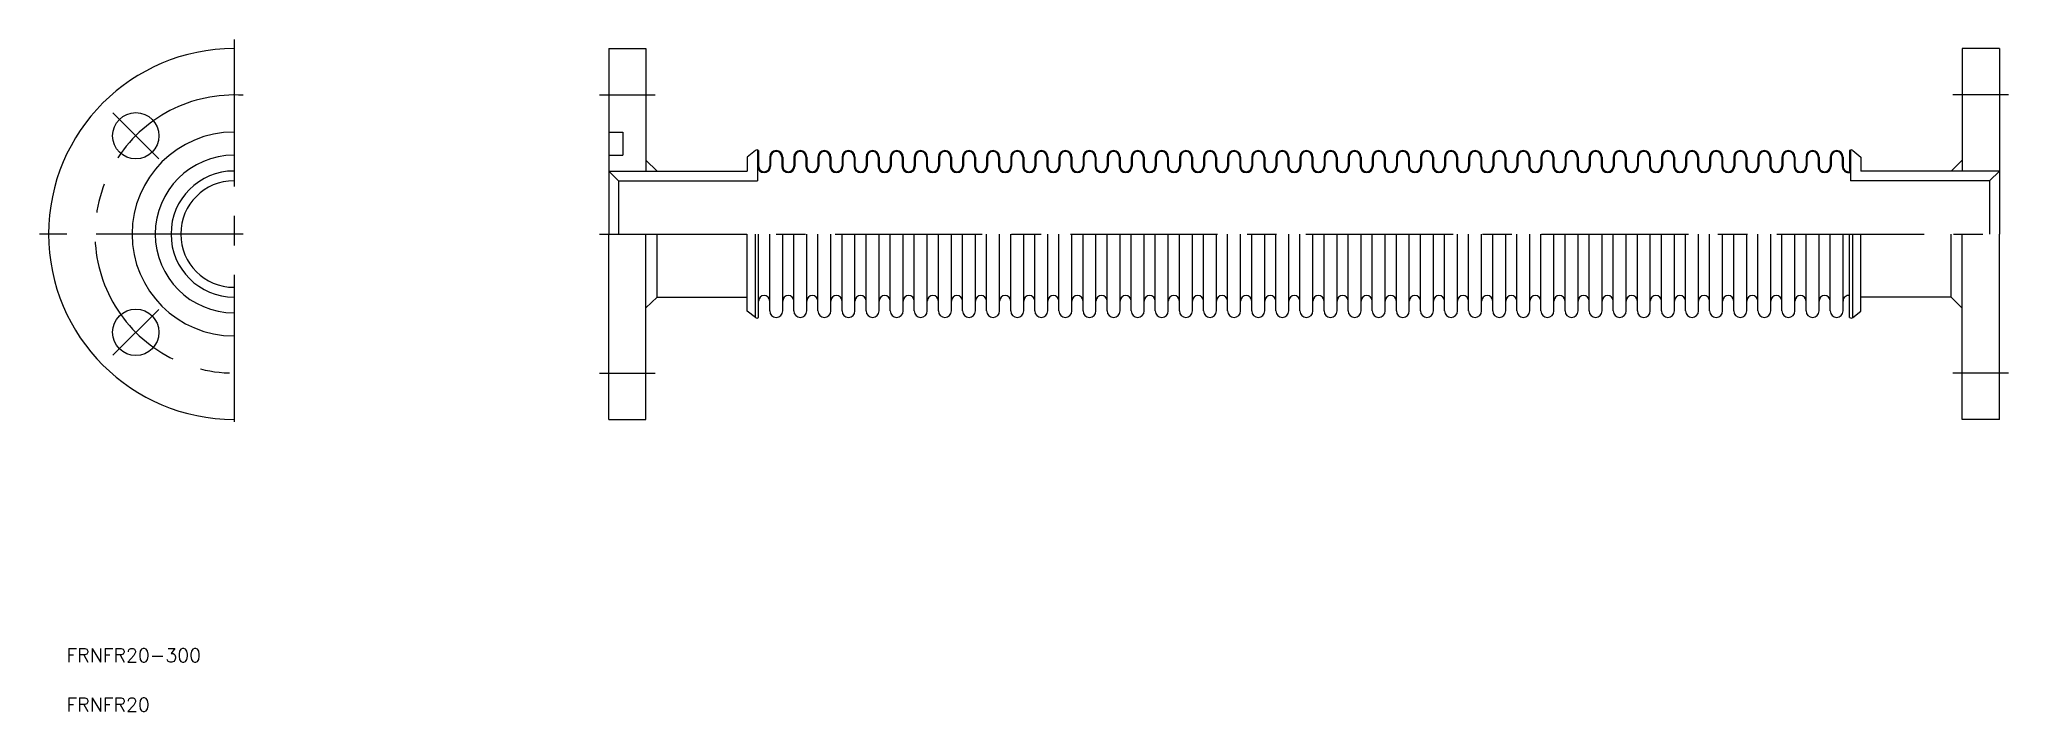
# Model space of a CAD drawing. Extents: x -42 to 383, y -103 to 42.
import ezdxf

# ---------------------------------------------------------------- set-up
doc = ezdxf.new("R2010")
doc.units = 0
doc.linetypes.add('CENTER', pattern=[50.8, 31.75, -6.35, 6.35, -6.35])
doc.layers.get('0').update_dxf_attribs({"linetype": 'CONTINUOUS'})
doc.layers.add('CENTER', color=1, linetype='CENTER')
doc.styles.get("Standard").update_dxf_attribs({"font": 'txt.shx', "height": 3, "bigfont": 'bigfont.shx'})

msp = doc.modelspace()

# ---------------------------------------------------------------- linework, layer by layer
at = {"color": 7, "linetype": 'CONTINUOUS'}
for p, q in [((80.87, 40), (80.87, 0)), ((80.87, 40), (88.87, 40)), ((88.87, 40), (88.87, 13.6)), ((372.87, 40), (372.87, 13.6)), ((380.87, 40), (372.87, 40)), ((380.87, 40), (380.87, 0)), ((380.87, 40), (380.87, 0)), ((80.87, 22), (83.87, 22)), ((83.87, 22), (83.87, 17)), ((80.87, 17), (83.87, 17)), ((112.49, 18), (110.73, 16.61)), ((112.97, 18.13), (112.97, 11.5)), ((113.17, 18), (113.17, 14.65)), ((348.57, 18), (348.57, 13.47)), ((348.77, 18.13), (348.77, 11.5)), ((348.77, 18), (348.77, 13.85)), ((349.26, 18), (351.01, 16.61)), ((349.26, 18), (351.01, 16.61)), ((80.87, 13.6), (110.73, 13.6)), ((80.87, 13.6), (82.97, 11.5)), ((88.87, 15.96), (91.26, 13.6)), ((110.73, 16.61), (110.73, 13.6)), ((115.57, 16.6), (115.57, 14.65)), ((115.77, 16.6), (115.77, 14.65)), ((118.17, 16.6), (118.17, 14.65)), ((118.37, 16.6), (118.37, 14.65)), ((120.77, 16.6), (120.77, 14.65)), ((120.97, 16.6), (120.97, 14.65)), ((123.37, 16.6), (123.37, 14.65)), ((123.57, 16.6), (123.57, 14.65)), ((125.97, 16.6), (125.97, 14.65)), ((126.17, 16.6), (126.17, 14.65)), ((128.57, 16.6), (128.57, 14.65)), ((128.77, 16.6), (128.77, 14.65)), ((131.17, 16.6), (131.17, 14.65)), ((131.37, 16.6), (131.37, 14.65)), ((133.77, 16.6), (133.77, 14.65)), ((133.97, 16.6), (133.97, 14.65)), ((136.37, 16.6), (136.37, 14.65)), ((136.57, 16.6), (136.57, 14.65)), ((138.97, 16.6), (138.97, 14.65)), ((139.17, 16.6), (139.17, 14.65)), ((141.57, 16.6), (141.57, 14.65)), ((141.77, 16.6), (141.77, 14.65)), ((144.17, 16.6), (144.17, 14.65)), ((144.37, 16.6), (144.37, 14.65)), ((146.77, 16.6), (146.77, 14.65)), ((146.97, 16.6), (146.97, 14.65)), ((149.37, 16.6), (149.37, 14.65)), ((149.57, 16.6), (149.57, 14.65)), ((151.97, 16.6), (151.97, 14.65)), ((152.17, 16.6), (152.17, 14.65)), ((154.57, 16.6), (154.57, 14.65)), ((154.77, 16.6), (154.77, 14.65)), ((157.17, 16.6), (157.17, 14.65)), ((157.37, 16.6), (157.37, 14.65)), ((159.77, 16.6), (159.77, 14.65)), ((159.97, 16.6), (159.97, 14.65)), ((162.37, 16.6), (162.37, 14.65)), ((162.57, 16.6), (162.57, 14.65)), ((164.97, 16.6), (164.97, 14.65)), ((165.17, 16.6), (165.17, 14.65)), ((167.57, 16.6), (167.57, 14.65)), ((167.77, 16.6), (167.77, 14.65)), ((170.17, 16.6), (170.17, 14.65)), ((170.37, 16.6), (170.37, 14.65)), ((172.77, 16.6), (172.77, 14.65)), ((172.97, 16.6), (172.97, 14.65)), ((175.37, 16.6), (175.37, 14.65)), ((175.57, 16.6), (175.57, 14.65)), ((177.97, 16.6), (177.97, 14.65)), ((178.17, 16.6), (178.17, 14.65)), ((180.57, 16.6), (180.57, 14.65)), ((180.77, 16.6), (180.77, 14.65)), ((183.17, 16.6), (183.17, 14.65)), ((183.37, 16.6), (183.37, 14.65)), ((185.77, 16.6), (185.77, 14.65)), ((185.97, 16.6), (185.97, 14.65)), ((188.37, 16.6), (188.37, 14.65)), ((188.57, 16.6), (188.57, 14.65)), ((190.97, 16.6), (190.97, 14.65)), ((191.17, 16.6), (191.17, 14.65)), ((193.57, 16.6), (193.57, 14.65)), ((193.77, 16.6), (193.77, 14.65)), ((196.17, 16.6), (196.17, 14.65)), ((196.37, 16.6), (196.37, 14.65)), ((198.77, 16.6), (198.77, 14.65)), ((198.97, 16.6), (198.97, 14.65)), ((201.37, 16.6), (201.37, 14.65)), ((201.57, 16.6), (201.57, 14.65)), ((203.97, 16.6), (203.97, 14.65)), ((204.17, 16.6), (204.17, 14.65)), ((206.57, 16.6), (206.57, 14.65)), ((206.77, 16.6), (206.77, 14.65)), ((209.17, 16.6), (209.17, 14.65)), ((209.37, 16.6), (209.37, 14.65)), ((211.77, 16.6), (211.77, 14.65)), ((211.97, 16.6), (211.97, 14.65)), ((214.37, 16.6), (214.37, 14.65)), ((214.57, 16.6), (214.57, 14.65)), ((216.97, 16.6), (216.97, 14.65)), ((217.17, 16.6), (217.17, 14.65)), ((219.57, 16.6), (219.57, 14.65)), ((219.77, 16.6), (219.77, 14.65)), ((222.17, 16.6), (222.17, 14.65)), ((222.37, 16.6), (222.37, 14.65)), ((224.77, 16.6), (224.77, 14.65)), ((224.97, 16.6), (224.97, 14.65)), ((227.37, 16.6), (227.37, 14.65)), ((227.57, 16.6), (227.57, 14.65)), ((229.97, 16.6), (229.97, 14.65)), ((230.17, 16.6), (230.17, 14.65)), ((232.57, 16.6), (232.57, 14.65)), ((232.77, 16.6), (232.77, 14.65)), ((235.17, 16.6), (235.17, 14.65)), ((235.37, 16.6), (235.37, 14.65)), ((237.77, 16.6), (237.77, 14.65)), ((237.97, 16.6), (237.97, 14.65)), ((240.37, 16.6), (240.37, 14.65)), ((240.57, 16.6), (240.57, 14.65)), ((242.97, 16.6), (242.97, 14.65)), ((243.17, 16.6), (243.17, 14.65)), ((245.57, 16.6), (245.57, 14.65)), ((245.77, 16.6), (245.77, 14.65)), ((248.17, 16.6), (248.17, 14.65)), ((248.37, 16.6), (248.37, 14.65)), ((250.77, 16.6), (250.77, 14.65)), ((250.97, 16.6), (250.97, 14.65)), ((253.37, 16.6), (253.37, 14.65)), ((253.57, 16.6), (253.57, 14.65)), ((255.97, 16.6), (255.97, 14.65)), ((256.17, 16.6), (256.17, 14.65)), ((258.57, 16.6), (258.57, 14.65)), ((258.77, 16.6), (258.77, 14.65)), ((261.17, 16.6), (261.17, 14.65)), ((261.37, 16.6), (261.37, 14.65)), ((263.77, 16.6), (263.77, 14.65)), ((263.97, 16.6), (263.97, 14.65)), ((266.37, 16.6), (266.37, 14.65)), ((266.57, 16.6), (266.57, 14.65)), ((268.97, 16.6), (268.97, 14.65)), ((269.17, 16.6), (269.17, 14.65)), ((271.57, 16.6), (271.57, 14.65)), ((271.77, 16.6), (271.77, 14.65)), ((274.17, 16.6), (274.17, 14.65)), ((274.37, 16.6), (274.37, 14.65)), ((276.77, 16.6), (276.77, 14.65)), ((276.97, 16.6), (276.97, 14.65)), ((279.37, 16.6), (279.37, 14.65)), ((279.57, 16.6), (279.57, 14.65)), ((281.97, 16.6), (281.97, 14.65)), ((282.17, 16.6), (282.17, 14.65)), ((284.57, 16.6), (284.57, 14.65)), ((284.77, 16.6), (284.77, 14.65)), ((287.17, 16.6), (287.17, 14.65)), ((287.37, 16.6), (287.37, 14.65)), ((289.77, 16.6), (289.77, 14.65)), ((289.97, 16.6), (289.97, 14.65)), ((292.37, 16.6), (292.37, 14.65)), ((292.57, 16.6), (292.57, 14.65)), ((294.97, 16.6), (294.97, 14.65)), ((295.17, 16.6), (295.17, 14.65)), ((297.57, 16.6), (297.57, 14.65)), ((297.77, 16.6), (297.77, 14.65)), ((300.17, 16.6), (300.17, 14.65)), ((300.37, 16.6), (300.37, 14.65)), ((302.77, 16.6), (302.77, 14.65)), ((302.97, 16.6), (302.97, 14.65)), ((305.37, 16.6), (305.37, 14.65)), ((305.57, 16.6), (305.57, 14.65)), ((307.97, 16.6), (307.97, 14.65)), ((308.17, 16.6), (308.17, 14.65)), ((310.57, 16.6), (310.57, 14.65)), ((310.77, 16.6), (310.77, 14.65)), ((313.17, 16.6), (313.17, 14.65)), ((313.37, 16.6), (313.37, 14.65)), ((315.77, 16.6), (315.77, 14.65)), ((315.97, 16.6), (315.97, 14.65)), ((318.37, 16.6), (318.37, 14.65)), ((318.57, 16.6), (318.57, 14.65)), ((320.97, 16.6), (320.97, 14.65)), ((321.17, 16.6), (321.17, 14.65)), ((323.57, 16.6), (323.57, 14.65)), ((323.77, 16.6), (323.77, 14.65)), ((326.17, 16.6), (326.17, 14.65)), ((326.37, 16.6), (326.37, 14.65)), ((328.77, 16.6), (328.77, 14.65)), ((328.97, 16.6), (328.97, 14.65)), ((331.37, 16.6), (331.37, 14.65)), ((331.57, 16.6), (331.57, 14.65)), ((333.97, 16.6), (333.97, 14.65)), ((334.17, 16.6), (334.17, 14.65)), ((336.57, 16.6), (336.57, 14.65)), ((336.77, 16.6), (336.77, 14.65)), ((339.17, 16.6), (339.17, 14.65)), ((339.37, 16.6), (339.37, 14.65)), ((341.77, 16.6), (341.77, 14.65)), ((341.97, 16.6), (341.97, 14.65)), ((344.37, 16.6), (344.37, 14.65)), ((344.57, 16.6), (344.57, 14.65)), ((346.97, 16.6), (346.97, 14.65)), ((347.17, 16.6), (347.17, 14.65)), ((351.01, 16.61), (351.01, 15.84)), ((351.01, 16.61), (351.01, 13.6)), ((380.87, 13.6), (351.01, 13.6)), ((372.84, 15.96), (370.46, 13.6)), ((380.87, 13.6), (378.77, 11.5)), ((82.97, 11.5), (112.97, 11.5)), ((82.97, 11.5), (82.97, 0)), ((378.77, 11.5), (348.77, 11.5)), ((378.77, 11.5), (378.77, 0)), ((80.87, -40), (80.87, 0)), ((88.87, -40), (88.87, 0)), ((91.26, -13.6), (91.26, 0)), ((110.73, -16.61), (110.73, 0)), ((112.49, -18), (112.49, 0)), ((113.17, -18), (113.17, 0)), ((115.57, -16.6), (115.57, 0)), ((118.37, -16.6), (118.37, 0)), ((120.77, -16.6), (120.77, 0)), ((123.57, -16.6), (123.57, 0)), ((125.97, -16.6), (125.97, 0)), ((128.77, -16.6), (128.77, 0)), ((131.17, -16.6), (131.17, 0)), ((133.97, -16.6), (133.97, 0)), ((136.37, -16.6), (136.37, 0)), ((139.17, -16.6), (139.17, 0)), ((141.57, -16.6), (141.57, 0)), ((144.37, -16.6), (144.37, 0)), ((146.77, -16.6), (146.77, 0)), ((149.57, -16.6), (149.57, 0)), ((151.97, -16.6), (151.97, 0)), ((154.77, -16.6), (154.77, 0)), ((157.17, -16.6), (157.17, 0)), ((159.97, -16.6), (159.97, 0)), ((162.37, -16.6), (162.37, 0)), ((165.17, -16.6), (165.17, 0)), ((167.57, -16.6), (167.57, 0)), ((170.37, -16.6), (170.37, 0)), ((172.77, -16.6), (172.77, 0)), ((175.57, -16.6), (175.57, 0)), ((177.97, -16.6), (177.97, 0)), ((180.77, -16.6), (180.77, 0)), ((183.17, -16.6), (183.17, 0)), ((185.97, -16.6), (185.97, 0)), ((188.37, -16.6), (188.37, 0)), ((191.17, -16.6), (191.17, 0)), ((193.57, -16.6), (193.57, 0)), ((196.37, -16.6), (196.37, 0)), ((198.77, -16.6), (198.77, 0)), ((201.57, -16.6), (201.57, 0)), ((203.97, -16.6), (203.97, 0)), ((206.77, -16.6), (206.77, 0)), ((209.17, -16.6), (209.17, 0)), ((211.97, -16.6), (211.97, 0)), ((214.37, -16.6), (214.37, 0)), ((217.17, -16.6), (217.17, 0)), ((219.57, -16.6), (219.57, 0)), ((222.37, -16.6), (222.37, 0)), ((224.77, -16.6), (224.77, 0)), ((227.57, -16.6), (227.57, 0)), ((229.97, -16.6), (229.97, 0)), ((232.77, -16.6), (232.77, 0)), ((235.17, -16.6), (235.17, 0)), ((237.97, -16.6), (237.97, 0)), ((240.37, -16.6), (240.37, 0)), ((243.17, -16.6), (243.17, 0)), ((245.57, -16.6), (245.57, 0)), ((248.37, -16.6), (248.37, 0)), ((250.77, -16.6), (250.77, 0)), ((253.57, -16.6), (253.57, 0)), ((255.97, -16.6), (255.97, 0)), ((258.77, -16.6), (258.77, 0)), ((261.17, -16.6), (261.17, 0)), ((263.97, -16.6), (263.97, 0)), ((266.37, -16.6), (266.37, 0)), ((269.17, -16.6), (269.17, 0)), ((271.57, -16.6), (271.57, 0)), ((274.37, -16.6), (274.37, 0)), ((276.77, -16.6), (276.77, 0)), ((279.57, -16.6), (279.57, 0)), ((281.97, -16.6), (281.97, 0)), ((284.77, -16.6), (284.77, 0)), ((287.17, -16.6), (287.17, 0)), ((289.97, -16.6), (289.97, 0)), ((292.37, -16.6), (292.37, 0)), ((295.17, -16.6), (295.17, 0)), ((297.57, -16.6), (297.57, 0)), ((300.37, -16.6), (300.37, 0)), ((302.77, -16.6), (302.77, 0)), ((305.57, -16.6), (305.57, 0)), ((307.97, -16.6), (307.97, 0)), ((310.77, -16.6), (310.77, 0)), ((313.17, -16.6), (313.17, 0)), ((315.97, -16.6), (315.97, 0)), ((318.37, -16.6), (318.37, 0)), ((321.17, -16.6), (321.17, 0)), ((323.57, -16.6), (323.57, 0)), ((326.37, -16.6), (326.37, 0)), ((328.77, -16.6), (328.77, 0)), ((331.57, -16.6), (331.57, 0)), ((333.97, -16.6), (333.97, 0)), ((336.77, -16.6), (336.77, 0)), ((339.17, -16.6), (339.17, 0)), ((341.97, -16.6), (341.97, 0)), ((344.37, -16.6), (344.37, 0)), ((347.17, -16.6), (347.17, 0)), ((348.57, -18), (348.57, 0)), ((349.26, -18), (349.26, 0)), ((351.01, -16.61), (351.01, 0)), ((370.46, -13.6), (370.46, 0)), ((372.87, -40), (372.87, 0)), ((380.87, -40), (380.87, 0)), ((88.87, -15.96), (91.26, -13.6)), ((91.26, -13.6), (110.73, -13.6)), ((112.49, -18), (110.73, -16.61)), ((349.26, -18), (351.01, -16.61)), ((370.46, -13.6), (351.01, -13.6)), ((372.87, -15.99), (370.46, -13.6)), ((80.87, -40), (88.87, -40)), ((380.87, -40), (372.87, -40))]:
    msp.add_line(p, q, dxfattribs=at)
for centre in [(-21.21, 21.21), (-21.21, -21.21)]:
    msp.add_circle(centre, 5, dxfattribs=at)
for centre, radius, start, end in [((0, 0), 40, 90, 270), ((0, 0), 22, 90, 270), ((0, 0), 17, 90, 270), ((112.83, 17.69), 0.464, 42.3166, 137.6834), ((116.97, 16.6), 1.4, 0, 180), ((116.97, 16.6), 1.2, 360, 180), ((122.17, 16.6), 1.4, 0, 180), ((122.17, 16.6), 1.2, 360, 180), ((127.37, 16.6), 1.4, 0, 180), ((127.37, 16.6), 1.2, 360, 180), ((132.57, 16.6), 1.4, 0, 180), ((132.57, 16.6), 1.2, 360, 180), ((137.77, 16.6), 1.4, 0, 180), ((137.77, 16.6), 1.2, 360, 180), ((142.97, 16.6), 1.4, 0, 180), ((142.97, 16.6), 1.2, 360, 180), ((148.17, 16.6), 1.4, 0, 180), ((148.17, 16.6), 1.2, 360, 180), ((153.37, 16.6), 1.4, 0, 180), ((153.37, 16.6), 1.2, 360, 180), ((158.57, 16.6), 1.4, 0, 180), ((158.57, 16.6), 1.2, 360, 180), ((163.77, 16.6), 1.4, 0, 180), ((163.77, 16.6), 1.2, 360, 180), ((168.97, 16.6), 1.4, 0, 180), ((168.97, 16.6), 1.2, 360, 180), ((174.17, 16.6), 1.4, 0, 180), ((174.17, 16.6), 1.2, 360, 180), ((179.37, 16.6), 1.4, 0, 180), ((179.37, 16.6), 1.2, 360, 180), ((184.57, 16.6), 1.4, 0, 180), ((184.57, 16.6), 1.2, 360, 180), ((189.77, 16.6), 1.4, 0, 180), ((189.77, 16.6), 1.2, 360, 180), ((194.97, 16.6), 1.4, 0, 180), ((194.97, 16.6), 1.2, 360, 180), ((200.17, 16.6), 1.4, 0, 180), ((200.17, 16.6), 1.2, 360, 180), ((205.37, 16.6), 1.4, 0, 180), ((205.37, 16.6), 1.2, 360, 180), ((210.57, 16.6), 1.4, 0, 180), ((210.57, 16.6), 1.2, 360, 180), ((215.77, 16.6), 1.4, 0, 180), ((215.77, 16.6), 1.2, 360, 180), ((220.97, 16.6), 1.4, 0, 180), ((220.97, 16.6), 1.2, 360, 180), ((226.17, 16.6), 1.4, 0, 180), ((226.17, 16.6), 1.2, 360, 180), ((231.37, 16.6), 1.4, 0, 180), ((231.37, 16.6), 1.2, 360, 180), ((236.57, 16.6), 1.4, 0, 180), ((236.57, 16.6), 1.2, 360, 180), ((241.77, 16.6), 1.4, 0, 180), ((241.77, 16.6), 1.2, 360, 180), ((246.97, 16.6), 1.4, 0, 180), ((246.97, 16.6), 1.2, 360, 180), ((252.17, 16.6), 1.4, 0, 180), ((252.17, 16.6), 1.2, 360, 180), ((257.37, 16.6), 1.4, 0, 180), ((257.37, 16.6), 1.2, 360, 180), ((262.57, 16.6), 1.4, 0, 180), ((262.57, 16.6), 1.2, 360, 180), ((267.77, 16.6), 1.4, 0, 180), ((267.77, 16.6), 1.2, 360, 180), ((272.97, 16.6), 1.4, 0, 180), ((272.97, 16.6), 1.2, 360, 180), ((278.17, 16.6), 1.4, 0, 180), ((278.17, 16.6), 1.2, 360, 180), ((283.37, 16.6), 1.4, 0, 180), ((283.37, 16.6), 1.2, 360, 180), ((288.57, 16.6), 1.4, 0, 180), ((288.57, 16.6), 1.2, 360, 180), ((293.77, 16.6), 1.4, 0, 180), ((293.77, 16.6), 1.2, 360, 180), ((298.97, 16.6), 1.4, 0, 180), ((298.97, 16.6), 1.2, 360, 180), ((304.17, 16.6), 1.4, 0, 180), ((304.17, 16.6), 1.2, 360, 180), ((309.37, 16.6), 1.4, 0, 180), ((309.37, 16.6), 1.2, 360, 180), ((314.57, 16.6), 1.4, 0, 180), ((314.57, 16.6), 1.2, 360, 180), ((319.77, 16.6), 1.4, 0, 180), ((319.77, 16.6), 1.2, 360, 180), ((324.97, 16.6), 1.4, 0, 180), ((324.97, 16.6), 1.2, 360, 180), ((330.17, 16.6), 1.4, 0, 180), ((330.17, 16.6), 1.2, 360, 180), ((335.37, 16.6), 1.4, 0, 180), ((335.37, 16.6), 1.2, 360, 180), ((340.57, 16.6), 1.4, 0, 180), ((340.57, 16.6), 1.2, 360, 180), ((345.77, 16.6), 1.4, 0, 180), ((345.77, 16.6), 1.2, 360, 180), ((348.92, 17.69), 0.464, 42.3166, 137.6834), ((0, 0), 13.6, 90, 270), ((114.37, 14.65), 1.4, 180, 0), ((114.37, 14.65), 1.2, 180, 0), ((119.57, 14.65), 1.4, 180, 0), ((119.57, 14.65), 1.2, 180, 0), ((124.77, 14.65), 1.4, 180, 0), ((124.77, 14.65), 1.2, 180, 0), ((129.97, 14.65), 1.4, 180, 0), ((129.97, 14.65), 1.2, 180, 0), ((135.17, 14.65), 1.4, 180, 0), ((135.17, 14.65), 1.2, 180, 0), ((140.37, 14.65), 1.4, 180, 0), ((140.37, 14.65), 1.2, 180, 0), ((145.57, 14.65), 1.4, 180, 0), ((145.57, 14.65), 1.2, 180, 0), ((150.77, 14.65), 1.4, 180, 0), ((150.77, 14.65), 1.2, 180, 0), ((155.97, 14.65), 1.4, 180, 0), ((155.97, 14.65), 1.2, 180, 0), ((161.17, 14.65), 1.4, 180, 0), ((161.17, 14.65), 1.2, 180, 0), ((166.37, 14.65), 1.4, 180, 0), ((166.37, 14.65), 1.2, 180, 0), ((171.57, 14.65), 1.4, 180, 0), ((171.57, 14.65), 1.2, 180, 0), ((176.77, 14.65), 1.4, 180, 0), ((176.77, 14.65), 1.2, 180, 0), ((181.97, 14.65), 1.4, 180, 0), ((181.97, 14.65), 1.2, 180, 0), ((187.17, 14.65), 1.4, 180, 0), ((187.17, 14.65), 1.2, 180, 0), ((192.37, 14.65), 1.4, 180, 0), ((192.37, 14.65), 1.2, 180, 0), ((197.57, 14.65), 1.4, 180, 0), ((197.57, 14.65), 1.2, 180, 0), ((202.77, 14.65), 1.4, 180, 0), ((202.77, 14.65), 1.2, 180, 0), ((207.97, 14.65), 1.4, 180, 0), ((207.97, 14.65), 1.2, 180, 0), ((213.17, 14.65), 1.4, 180, 0), ((213.17, 14.65), 1.2, 180, 0), ((218.37, 14.65), 1.4, 180, 0), ((218.37, 14.65), 1.2, 180, 0), ((223.57, 14.65), 1.4, 180, 0), ((223.57, 14.65), 1.2, 180, 0), ((228.77, 14.65), 1.4, 180, 0), ((228.77, 14.65), 1.2, 180, 0), ((233.97, 14.65), 1.4, 180, 0), ((233.97, 14.65), 1.2, 180, 0), ((239.17, 14.65), 1.4, 180, 0), ((239.17, 14.65), 1.2, 180, 0), ((244.37, 14.65), 1.4, 180, 0), ((244.37, 14.65), 1.2, 180, 0), ((249.57, 14.65), 1.4, 180, 0), ((249.57, 14.65), 1.2, 180, 0), ((254.77, 14.65), 1.4, 180, 0), ((254.77, 14.65), 1.2, 180, 0), ((259.97, 14.65), 1.4, 180, 0), ((259.97, 14.65), 1.2, 180, 0), ((265.17, 14.65), 1.4, 180, 0), ((265.17, 14.65), 1.2, 180, 0), ((270.37, 14.65), 1.4, 180, 0), ((270.37, 14.65), 1.2, 180, 0), ((275.57, 14.65), 1.4, 180, 0), ((275.57, 14.65), 1.2, 180, 0), ((280.77, 14.65), 1.4, 180, 0), ((280.77, 14.65), 1.2, 180, 0), ((285.97, 14.65), 1.4, 180, 0), ((285.97, 14.65), 1.2, 180, 0), ((291.17, 14.65), 1.4, 180, 0), ((291.17, 14.65), 1.2, 180, 0), ((296.37, 14.65), 1.4, 180, 0), ((296.37, 14.65), 1.2, 180, 0), ((301.57, 14.65), 1.4, 180, 0), ((301.57, 14.65), 1.2, 180, 0), ((306.77, 14.65), 1.4, 180, 0), ((306.77, 14.65), 1.2, 180, 0), ((311.97, 14.65), 1.4, 180, 0), ((311.97, 14.65), 1.2, 180, 0), ((317.17, 14.65), 1.4, 180, 0), ((317.17, 14.65), 1.2, 180, 0), ((322.37, 14.65), 1.4, 180, 0), ((322.37, 14.65), 1.2, 180, 0), ((327.57, 14.65), 1.4, 180, 0), ((327.57, 14.65), 1.2, 180, 0), ((332.77, 14.65), 1.4, 180, 0), ((332.77, 14.65), 1.2, 180, 0), ((337.97, 14.65), 1.4, 180, 0), ((337.97, 14.65), 1.2, 180, 0), ((343.17, 14.65), 1.4, 180, 0), ((343.17, 14.65), 1.2, 180, 0), ((348.37, 14.65), 1.4, 180, 286.6015), ((348.37, 14.65), 1.2, 180, 279.5941), ((0, 0), 11.5, 90, 270), ((114.37, -14.45), 1.2, 0, 180), ((116.97, -16.6), 1.4, 180, 0), ((119.57, -14.45), 1.2, 0, 180), ((122.17, -16.6), 1.4, 180, 0), ((124.77, -14.45), 1.2, 0, 180), ((127.37, -16.6), 1.4, 180, 0), ((129.97, -14.45), 1.2, 0, 180), ((132.57, -16.6), 1.4, 180, 0), ((135.17, -14.45), 1.2, 0, 180), ((137.77, -16.6), 1.4, 180, 0), ((140.37, -14.45), 1.2, 0, 180), ((142.97, -16.6), 1.4, 180, 0), ((145.57, -14.45), 1.2, 0, 180), ((148.17, -16.6), 1.4, 180, 0), ((150.77, -14.45), 1.2, 0, 180), ((153.37, -16.6), 1.4, 180, 0), ((155.97, -14.45), 1.2, 0, 180), ((158.57, -16.6), 1.4, 180, 0), ((161.17, -14.45), 1.2, 0, 180), ((163.77, -16.6), 1.4, 180, 0), ((166.37, -14.45), 1.2, 0, 180), ((168.97, -16.6), 1.4, 180, 0), ((171.57, -14.45), 1.2, 0, 180), ((174.17, -16.6), 1.4, 180, 0), ((176.77, -14.45), 1.2, 0, 180), ((179.37, -16.6), 1.4, 180, 0), ((181.97, -14.45), 1.2, 0, 180), ((184.57, -16.6), 1.4, 180, 0), ((187.17, -14.45), 1.2, 0, 180), ((189.77, -16.6), 1.4, 180, 0), ((192.37, -14.45), 1.2, 0, 180), ((194.97, -16.6), 1.4, 180, 0), ((197.57, -14.45), 1.2, 0, 180), ((200.17, -16.6), 1.4, 180, 0), ((202.77, -14.45), 1.2, 0, 180), ((205.37, -16.6), 1.4, 180, 0), ((207.97, -14.45), 1.2, 0, 180), ((210.57, -16.6), 1.4, 180, 0), ((213.17, -14.45), 1.2, 0, 180), ((215.77, -16.6), 1.4, 180, 0), ((218.37, -14.45), 1.2, 0, 180), ((220.97, -16.6), 1.4, 180, 0), ((223.57, -14.45), 1.2, 0, 180), ((226.17, -16.6), 1.4, 180, 0), ((228.77, -14.45), 1.2, 0, 180), ((231.37, -16.6), 1.4, 180, 0), ((233.97, -14.45), 1.2, 0, 180), ((236.57, -16.6), 1.4, 180, 0), ((239.17, -14.45), 1.2, 0, 180), ((241.77, -16.6), 1.4, 180, 0), ((244.37, -14.45), 1.2, 0, 180), ((246.97, -16.6), 1.4, 180, 0), ((249.57, -14.45), 1.2, 0, 180), ((252.17, -16.6), 1.4, 180, 0), ((254.77, -14.45), 1.2, 0, 180), ((257.37, -16.6), 1.4, 180, 0), ((259.97, -14.45), 1.2, 0, 180), ((262.57, -16.6), 1.4, 180, 0), ((265.17, -14.45), 1.2, 0, 180), ((267.77, -16.6), 1.4, 180, 0), ((270.37, -14.45), 1.2, 0, 180), ((272.97, -16.6), 1.4, 180, 0), ((275.57, -14.45), 1.2, 0, 180), ((278.17, -16.6), 1.4, 180, 0), ((280.77, -14.45), 1.2, 0, 180), ((283.37, -16.6), 1.4, 180, 0), ((285.97, -14.45), 1.2, 0, 180), ((288.57, -16.6), 1.4, 180, 0), ((291.17, -14.45), 1.2, 0, 180), ((293.77, -16.6), 1.4, 180, 0), ((296.37, -14.45), 1.2, 0, 180), ((298.97, -16.6), 1.4, 180, 0), ((301.57, -14.45), 1.2, 0, 180), ((304.17, -16.6), 1.4, 180, 0), ((306.77, -14.45), 1.2, 0, 180), ((309.37, -16.6), 1.4, 180, 0), ((311.97, -14.45), 1.2, 0, 180), ((314.57, -16.6), 1.4, 180, 0), ((317.17, -14.45), 1.2, 0, 180), ((319.77, -16.6), 1.4, 180, 0), ((322.37, -14.45), 1.2, 0, 180), ((324.97, -16.6), 1.4, 180, 0), ((327.57, -14.45), 1.2, 0, 180), ((330.17, -16.6), 1.4, 180, 0), ((332.77, -14.45), 1.2, 0, 180), ((335.37, -16.6), 1.4, 180, 0), ((337.97, -14.45), 1.2, 0, 180), ((340.57, -16.6), 1.4, 180, 0), ((343.17, -14.45), 1.2, 0, 180), ((345.77, -16.6), 1.4, 180, 0), ((348.37, -14.45), 1.2, 80.4059, 180), ((112.83, -17.69), 0.464, 222.3166, 317.6834), ((348.92, -17.69), 0.464, 222.3166, 317.6834)]:
    msp.add_arc(centre, radius, start, end, dxfattribs=at)
at = {"layer": 'CENTER', "color": 1, "linetype": 'CENTER'}
for p, q in [((0, 42), (0, -42)), ((78.87, 30), (90.87, 30)), ((382.87, 30), (370.87, 30)), ((-16.26, 16.26), (-26.16, 26.16)), ((2, 0), (-42, 0)), ((78.87, 0), (382.87, 0)), ((-16.26, -16.26), (-26.16, -26.16)), ((78.87, -30), (90.87, -30)), ((382.87, -30), (370.87, -30))]:
    msp.add_line(p, q, dxfattribs=at)
msp.add_arc((0, 0), 30, 86.1803, 273.8197, dxfattribs=at)

# ---------------------------------------------------------------- texts
at = {"color": 7, "linetype": 'CONTINUOUS'}
for s, p in [('FRNFR20-300', (-36.17, -92.4)), ('FRNFR20', (-36.17, -103.05))]:
    msp.add_text(s, height=3, dxfattribs=at).set_placement(p)

doc.saveas('drawing.dxf')
